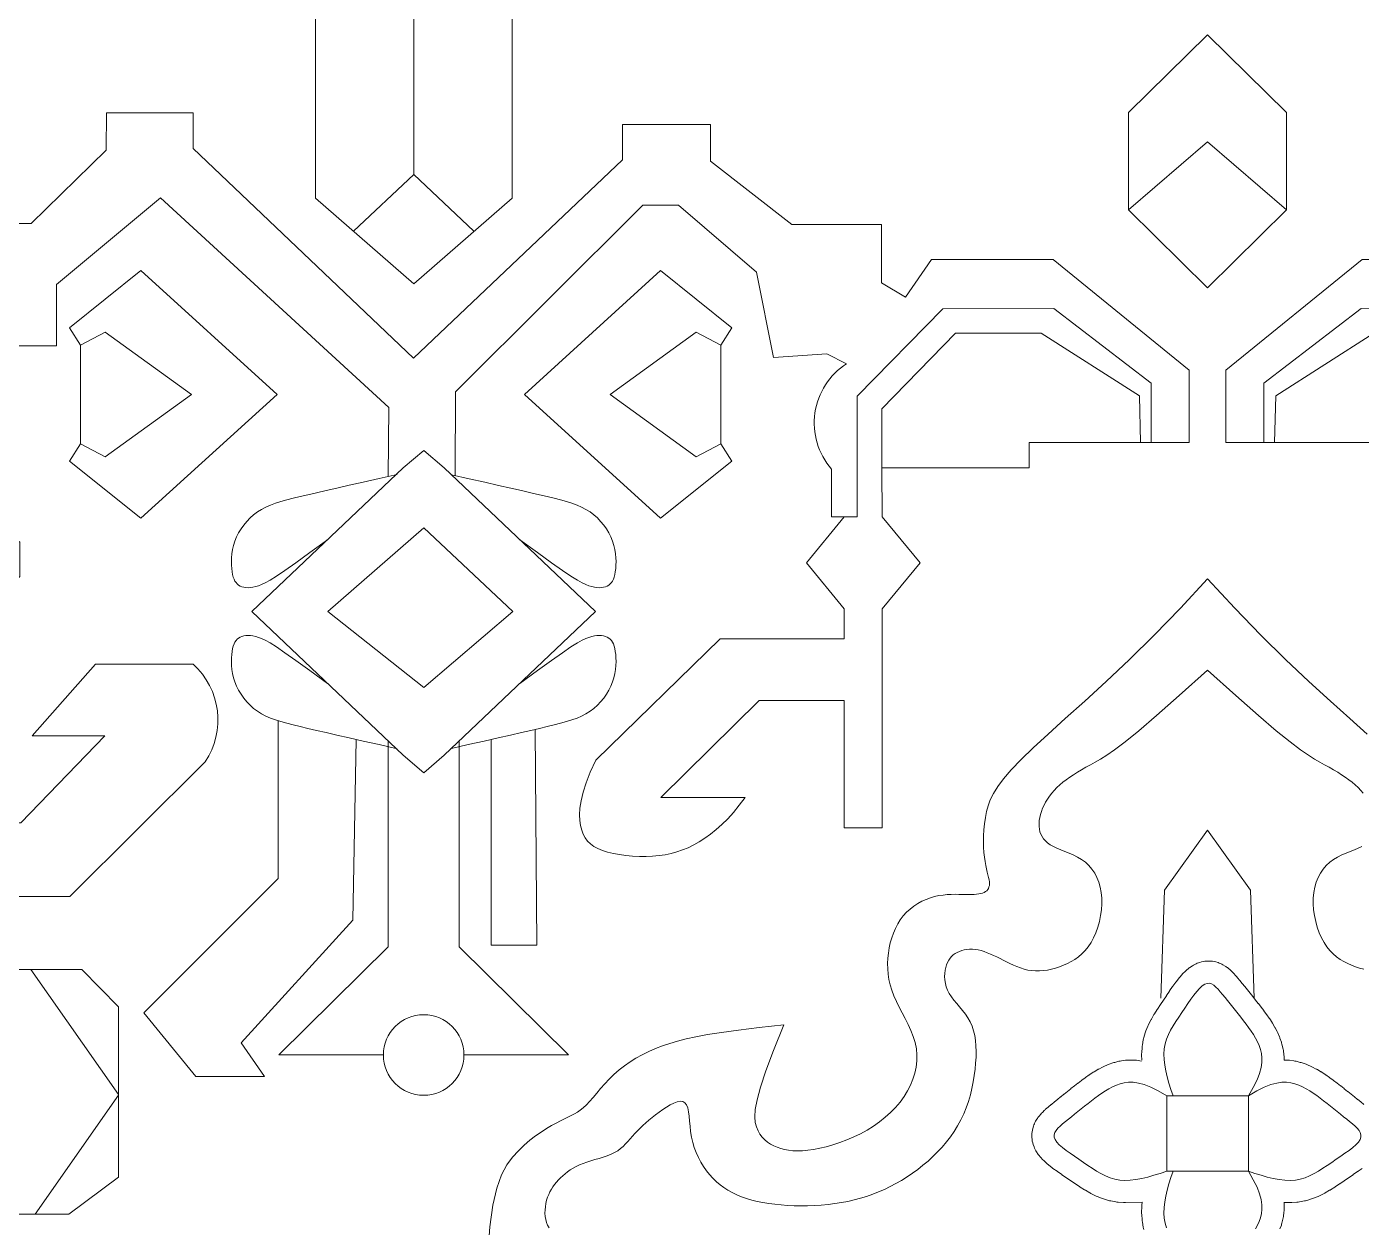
# Model space of a CAD drawing. Header units: inches. Extents: x -813 to 82, y -70 to 268.
# Drawn here: x -81.86 to -64.75, y 177.95 to 193.35 of the extents above; entities that cross this region are included whole.
import ezdxf

# ---------------------------------------------------------------- set-up
doc = ezdxf.new("R2010")
doc.units = ezdxf.units.IN
doc.header["$MEASUREMENT"] = 0
for name, color, linetype, lineweight, true_color in [('Blue', 7, 'Continuous', 0, 0x1081b2), ('Brown', 7, 'Continuous', 0, 0x653e10), ('Cream', 7, 'Continuous', 0, 0xbdbc8f), ('Grey', 7, 'Continuous', 0, 0x58676a), ('Layak Architect', 1, 'Continuous', 5, 0xff0000), ('Pink', 7, 'Continuous', 0, 0xf3b0d0), ('White', 7, 'Continuous', 0, 0xffffff)]:
    doc.layers.add(name, color=color, linetype=linetype, lineweight=lineweight, true_color=true_color)
doc.layers.add('Rugs', color=201, linetype='Continuous')

# ---------------------------------------------------------------- blocks, each defined once
blk = doc.blocks.new('C3')
at = {"layer": 'Blue'}
blk.add_line((-1147.89, 1892.95), (-1122.32, 1920.04), dxfattribs=at)
for points in [[(-749.45, 2284.47), (-749.45, 2285.52, -0.033999), (-749.36, 2286.87), (-749.11, 2288.8, -0.029168), (-748.89, 2289.94), (-748.43, 2291.75, -0.022088), (-748.18, 2292.6), (-747.57, 2294.34, -0.01868), (-747.3, 2295.03), (-746.56, 2296.72, -0.016254), (-746.28, 2297.31), (-745.43, 2298.96, -0.013719), (-745.17, 2299.44), (-744.22, 2301.05, -0.011177), (-743.98, 2301.43), (-742.96, 2303.01, -0.008694), (-742.76, 2303.3), (-741.67, 2304.87, -0.006296), (-741.52, 2305.07), (-740.38, 2306.62, -0.003989), (-740.28, 2306.75), (-739.1, 2308.3, -0.002077), (-739.05, 2308.36), (-737.85, 2309.91, -0.001492), (-737.81, 2309.96), (-736.6, 2311.5, -0.001257), (-736.57, 2311.54), (-735.36, 2313.06, -0.001042), (-735.33, 2313.1), (-734.13, 2314.6, -0.000839), (-734.11, 2314.63), (-732.92, 2316.1, -0.000642), (-732.9, 2316.12), (-731.74, 2317.55, -0.000442), (-731.73, 2317.57), (-730.61, 2318.95), (-729.52, 2320.29, -0.001024)], [(-700.74, 2319.57), (-699.41, 2317.75, -0.005772), (-699.28, 2317.56), (-697.94, 2315.61, -0.002846), (-697.87, 2315.52), (-696.51, 2313.5, -0.000323), (-696.51, 2313.49), (-695.15, 2311.48), (-693.81, 2309.5, -0.001791), (-693.77, 2309.45), (-692.46, 2307.48, -0.005914), (-692.33, 2307.28), (-691.08, 2305.32, -0.01027), (-690.87, 2304.96), (-689.73, 2302.99, -0.014823), (-689.45, 2302.47), (-688.44, 2300.46, -0.019434), (-688.12, 2299.75), (-687.27, 2297.68, -0.02381), (-686.96, 2296.79), (-686.32, 2294.65, -0.027493), (-686.06, 2293.58), (-685.65, 2291.36, -0.028895), (-685.5, 2290.21), (-685.35, 2287.88, -0.025128), (-685.33, 2286.87), (-685.41, 2284.44, -0.020501)], [(-749.41, 2284.5), (-750.46, 2284.51, 0.033999), (-751.81, 2284.42), (-753.74, 2284.17, 0.029168), (-754.88, 2283.95), (-756.69, 2283.49, 0.022088), (-757.54, 2283.24), (-759.28, 2282.63, 0.01868), (-759.97, 2282.35), (-761.66, 2281.62, 0.016254), (-762.25, 2281.34), (-763.9, 2280.49, 0.013719), (-764.38, 2280.22), (-765.99, 2279.28, 0.011177), (-766.37, 2279.04), (-767.96, 2278.01, 0.008694), (-768.24, 2277.82), (-769.81, 2276.73, 0.006296), (-770.01, 2276.58), (-771.56, 2275.43, 0.003989), (-771.69, 2275.34), (-773.24, 2274.16, 0.002077), (-773.3, 2274.11), (-774.85, 2272.91, 0.001492), (-774.9, 2272.87), (-776.44, 2271.66, 0.001257), (-776.48, 2271.63), (-778, 2270.42, 0.001042), (-778.04, 2270.39), (-779.54, 2269.19, 0.000839), (-779.57, 2269.17), (-781.04, 2267.98, 0.000642), (-781.06, 2267.96), (-782.49, 2266.8, 0.000442), (-782.51, 2266.79), (-783.89, 2265.66), (-785.23, 2264.58, 0.001024), (-785.26, 2264.55), (-786.52, 2263.52, 0.006385), (-786.71, 2263.35), (-787.86, 2262.36, 0.014467), (-788.29, 2261.97), (-789.29, 2261, 0.025543), (-789.98, 2260.25), (-790.79, 2259.28, 0.041072), (-791.74, 2257.94), (-792.31, 2256.97, 0.060896), (-793.28, 2254.75), (-793.58, 2253.76, 0.078182), (-793.99, 2250.68), (-793.97, 2249.65, 0.079892), (-793.39, 2246.52), (-793.01, 2245.44, 0.06296), (-791.88, 2243.2), (-791.11, 2242.06, 0.039078), (-790.14, 2240.83), (-789.02, 2239.63, 0.023897), (-788.34, 2238.96), (-786.93, 2237.71, 0.015107), (-786.47, 2237.32), (-784.82, 2236.03, 0.009586), (-784.51, 2235.8), (-782.69, 2234.47, 0.005772), (-782.5, 2234.34), (-780.55, 2232.99, 0.002846), (-780.46, 2232.93), (-778.44, 2231.57, 0.000323), (-778.43, 2231.56), (-776.42, 2230.21), (-774.45, 2228.87, 0.001791), (-774.39, 2228.83), (-772.42, 2227.52, 0.005914), (-772.22, 2227.39), (-770.26, 2226.14, 0.01027), (-769.91, 2225.93), (-767.93, 2224.78, 0.014823), (-767.41, 2224.5), (-765.4, 2223.49, 0.019434), (-764.69, 2223.17), (-762.63, 2222.33, 0.02381), (-761.73, 2222.02), (-759.59, 2221.37, 0.027493), (-758.53, 2221.12), (-756.3, 2220.71, 0.028895), (-755.15, 2220.56), (-752.82, 2220.41, 0.025128), (-751.82, 2220.39), (-749.38, 2220.47, 0.020501)], [(-685.41, 2284.41), (-685.11, 2284.47, -0.047666), (-685.11, 2284.47), (-684.42, 2284.5, -0.034462), (-684.42, 2284.5), (-682.33, 2284.51, -0.033999), (-680.97, 2284.42), (-679.05, 2284.17, -0.029168), (-677.9, 2283.95), (-676.09, 2283.49, -0.022088), (-675.25, 2283.24), (-673.51, 2282.63, -0.01868)], [(-673.19, 2221.37, -0.027493), (-674.26, 2221.12), (-676.49, 2220.71, -0.028895), (-677.63, 2220.56), (-679.96, 2220.41, -0.025128), (-680.97, 2220.39), (-683.41, 2220.47, -0.020501), (-684.22, 2220.53), (-685.58, 2220.69, -0.0164)], [(-749.01, 2220.36), (-749.34, 2218.03, 0.034462), (-749.44, 2216.66), (-749.45, 2214.56, 0.033999), (-749.36, 2213.2), (-749.11, 2211.28, 0.029168), (-748.89, 2210.14), (-748.43, 2208.33, 0.022088), (-748.18, 2207.48), (-747.57, 2205.74, 0.01868), (-747.3, 2205.05), (-746.56, 2203.35, 0.016254), (-746.28, 2202.77), (-745.43, 2201.12, 0.013719), (-745.17, 2200.64), (-744.22, 2199.03, 0.011177), (-743.98, 2198.65), (-742.96, 2197.06, 0.008694), (-742.76, 2196.78), (-741.67, 2195.21, 0.006296), (-741.52, 2195.01), (-740.38, 2193.46, 0.003989), (-740.28, 2193.33), (-739.1, 2191.78, 0.002077), (-739.05, 2191.72), (-737.85, 2190.17, 0.001492), (-737.81, 2190.12), (-736.6, 2188.58, 0.001257), (-736.57, 2188.54), (-735.36, 2187.01, 0.001042), (-735.33, 2186.98), (-734.13, 2185.48, 0.000839), (-734.11, 2185.45), (-732.92, 2183.98, 0.000642), (-732.9, 2183.96), (-731.74, 2182.53, 0.000442), (-731.73, 2182.51), (-730.61, 2181.13), (-729.52, 2179.79, 0.001024), (-729.49, 2179.76), (-728.46, 2178.5, 0.006385), (-728.29, 2178.31), (-727.3, 2177.16, 0.014467), (-726.91, 2176.73), (-725.94, 2175.73, 0.025543), (-725.19, 2175.04), (-724.23, 2174.23, 0.041072), (-722.89, 2173.28), (-721.92, 2172.71, 0.060896), (-719.69, 2171.74), (-718.7, 2171.44, 0.078182), (-715.62, 2171.03), (-714.59, 2171.05, 0.079892), (-711.47, 2171.62), (-710.38, 2172.01, 0.06296), (-708.14, 2173.14), (-707, 2173.91, 0.039078), (-705.78, 2174.88), (-704.57, 2176, 0.023897), (-703.9, 2176.68), (-702.65, 2178.09, 0.015107), (-702.26, 2178.55), (-700.97, 2180.2, 0.009586), (-700.74, 2180.51), (-699.41, 2182.33, 0.005772), (-699.28, 2182.52), (-697.94, 2184.47, 0.002846), (-697.87, 2184.56), (-696.51, 2186.58, 0.000323), (-696.51, 2186.59), (-695.15, 2188.6), (-693.81, 2190.57, 0.001791), (-693.77, 2190.63), (-692.46, 2192.6, 0.005914), (-692.33, 2192.8), (-691.08, 2194.76, 0.01027), (-690.87, 2195.11), (-689.73, 2197.09, 0.014823), (-689.45, 2197.61), (-688.44, 2199.62, 0.019434), (-688.12, 2200.33), (-687.27, 2202.39, 0.02381), (-686.96, 2203.29), (-686.32, 2205.42, 0.027493), (-686.06, 2206.49), (-685.65, 2208.72, 0.028895), (-685.5, 2209.86), (-685.35, 2212.2, 0.025128), (-685.33, 2213.2), (-685.59, 2220.69, 0.020501)]]:
    blk.add_lwpolyline(points, format="xyb", dxfattribs=at)
for points in [[(-1220.92, 1937.19), (-1137.3, 1937.19), (-1098.66, 1892.95)], [(-951.25, 1854.37), (-988.95, 1897.44), (-951.25, 1937.52), (-917.13, 1897.44), (-951.25, 1854.37)], [(-902.14, 1831.97), (-831.18, 1831.97), (-770.7, 1771.57), (-742.07, 1794.86), (-742.07, 1825.86), (-757.23, 1815.29), (-812.43, 1865.49), (-893.71, 1867.07)]]:
    blk.add_lwpolyline(points, dxfattribs=at)
at = {"layer": 'Brown'}
for points in [[(-924.85, 2250.04), (-913.41, 2262.74), (-904.47, 2272.93), (-897.66, 2280.95), (-892.64, 2287.14), (-889.07, 2291.84), (-886.59, 2295.41), (-884.87, 2298.19), (-883.55, 2300.52), (-882.34, 2302.68), (-881.17, 2304.75), (-880.04, 2306.71), (-878.93, 2308.58), (-877.83, 2310.34), (-876.72, 2312.01), (-875.6, 2313.59), (-874.46, 2315.08), (-873.27, 2316.47), (-872.06, 2317.77), (-870.8, 2318.98), (-869.52, 2320.1)], [(-845.53, 2319.38), (-844.8, 2317.81), (-844.08, 2316.08), (-843.35, 2314.24), (-842.58, 2312.34), (-841.74, 2310.42), (-840.79, 2308.52), (-839.71, 2306.69), (-838.46, 2304.98), (-837.01, 2303.42), (-835.38, 2302.03), (-833.57, 2300.81), (-831.6, 2299.77), (-829.49, 2298.93), (-827.23, 2298.28), (-824.85, 2297.83), (-822.36, 2297.59), (-819.77, 2297.57), (-817.12, 2297.76), (-814.45, 2298.14), (-811.81, 2298.69), (-809.24, 2299.42), (-806.77, 2300.29), (-804.45, 2301.31), (-802.32, 2302.46), (-800.42, 2303.72), (-798.73, 2305.09), (-797.23, 2306.55), (-795.92, 2308.09), (-794.76, 2309.7), (-793.75, 2311.37), (-792.86, 2313.1), (-792.08, 2314.86), (-791.4, 2316.64), (-790.81, 2318.45), (-790.32, 2320.27)], [(-896.08, 2321.81), (-903.07, 2314.05), (-910.98, 2305.29), (-919.85, 2295.63), (-929.74, 2285.17), (-940.7, 2274.02), (-952.77, 2262.28), (-965.99, 2250.06)], [(-662.2, 1926.26), (-674.46, 1927.16), (-684.23, 1928.55), (-691.88, 1930.35), (-697.77, 1932.49), (-702.29, 1934.87), (-705.78, 1937.41), (-708.62, 1940.03), (-711.12, 1942.65), (-713.35, 1945.25), (-715.34, 1947.8), (-717.09, 1950.27), (-718.62, 1952.64), (-719.96, 1954.89), (-721.12, 1957), (-722.12, 1958.95), (-722.98, 1960.71), (-723.75, 1962.32), (-724.48, 1963.8), (-725.22, 1965.2), (-726.02, 1966.55), (-726.94, 1967.87), (-728.02, 1969.21), (-729.32, 1970.6), (-730.87, 1972.06), (-732.63, 1973.62), (-734.57, 1975.27), (-736.62, 1977.03), (-738.74, 1978.91), (-740.88, 1980.9), (-742.98, 1983.02), (-745, 1985.29), (-746.9, 1987.69), (-748.67, 1990.24), (-750.31, 1992.92), (-751.85, 1995.73), (-753.27, 1998.67), (-754.59, 2001.74), (-755.82, 2004.92), (-756.96, 2008.22), (-758.01, 2011.67), (-759.01, 2015.47), (-759.97, 2019.88), (-760.94, 2025.12), (-761.92, 2031.45), (-762.96, 2039.11), (-764.06, 2048.34), (-765.28, 2059.39), (-753.83, 2054.78), (-744.58, 2051.34), (-737.24, 2048.92), (-731.54, 2047.38), (-727.19, 2046.57), (-723.9, 2046.35), (-721.4, 2046.59), (-719.39, 2047.12), (-717.65, 2047.83), (-716.1, 2048.7), (-714.74, 2049.7), (-713.55, 2050.83), (-712.52, 2052.08), (-711.62, 2053.44), (-710.86, 2054.89), (-710.21, 2056.44), (-709.65, 2058.06), (-709.21, 2059.78), (-708.88, 2061.6), (-708.67, 2063.55), (-708.59, 2065.63), (-708.65, 2067.86), (-708.87, 2070.25), (-709.24, 2072.82), (-709.77, 2075.58), (-710.47, 2078.49), (-711.33, 2081.52), (-712.35, 2084.62), (-713.53, 2087.75), (-714.86, 2090.87), (-716.34, 2093.95), (-717.98, 2096.94), (-719.76, 2099.8), (-721.69, 2102.52), (-723.74, 2105.09), (-725.91, 2107.48), (-728.19, 2109.7), (-730.56, 2111.71), (-733.02, 2113.51), (-735.56, 2115.09), (-738.17, 2116.43), (-740.83, 2117.52), (-743.54, 2118.36), (-746.28, 2118.94), (-749.04, 2119.25), (-751.81, 2119.28), (-754.58, 2119.04), (-757.34, 2118.5), (-760.07, 2117.68), (-762.78, 2116.62), (-765.46, 2115.4), (-768.11, 2114.06), (-770.73, 2112.69), (-773.32, 2111.33), (-775.88, 2110.05), (-778.4, 2108.93), (-780.88, 2107.99), (-783.34, 2107.26), (-785.76, 2106.72), (-788.16, 2106.35), (-790.53, 2106.15), (-792.89, 2106.11), (-795.23, 2106.21), (-797.56, 2106.46), (-799.88, 2106.83), (-802.17, 2107.32), (-804.41, 2107.95), (-806.59, 2108.71), (-808.69, 2109.61), (-810.7, 2110.65), (-812.59, 2111.83), (-814.35, 2113.15), (-815.95, 2114.61), (-817.41, 2116.2), (-818.72, 2117.9), (-819.88, 2119.68), (-820.89, 2121.53), (-821.74, 2123.42), (-822.45, 2125.35), (-823.01, 2127.27), (-823.43, 2129.19), (-823.72, 2131.08), (-823.9, 2132.94), (-824, 2134.74), (-824.03, 2136.49), (-824.02, 2138.16), (-823.99, 2139.75), (-823.95, 2141.24), (-823.94, 2142.63), (-823.95, 2143.91), (-823.99, 2145.09), (-824.08, 2146.17), (-824.2, 2147.15), (-824.37, 2148.04), (-824.6, 2148.84), (-824.89, 2149.54), (-825.25, 2150.16), (-825.67, 2150.69), (-826.16, 2151.13), (-826.72, 2151.47), (-827.36, 2151.72), (-828.06, 2151.88), (-828.84, 2151.94), (-829.69, 2151.89), (-830.62, 2151.76), (-831.65, 2151.54), (-832.78, 2151.26), (-834.05, 2150.94), (-835.46, 2150.6), (-837.04, 2150.26), (-838.8, 2149.94), (-840.76, 2149.67), (-842.92, 2149.45), (-845.28, 2149.31), (-847.77, 2149.26), (-850.38, 2149.29), (-853.07, 2149.44), (-855.79, 2149.7), (-858.52, 2150.09), (-861.22, 2150.62), (-863.88, 2151.33), (-866.58, 2152.31), (-869.44, 2153.72), (-872.56, 2155.67), (-876.06, 2158.3), (-880.06, 2161.75), (-884.65, 2166.15), (-889.96, 2171.62), (-896.08, 2178.27), (-903.07, 2186.03), (-910.98, 2194.79), (-919.85, 2204.45), (-929.74, 2214.91), (-940.7, 2226.06), (-952.77, 2237.8), (-965.99, 2250.02)], [(-924.85, 2250.04), (-913.41, 2237.33), (-904.47, 2227.15), (-897.66, 2219.13), (-892.64, 2212.94), (-889.07, 2208.23), (-886.59, 2204.66), (-884.87, 2201.89), (-883.55, 2199.56), (-882.34, 2197.39), (-881.17, 2195.33), (-880.04, 2193.36), (-878.93, 2191.5), (-877.83, 2189.73), (-876.72, 2188.06), (-875.6, 2186.49), (-874.46, 2185), (-873.27, 2183.61), (-872.06, 2182.31), (-870.8, 2181.1), (-869.52, 2179.98), (-868.21, 2178.96), (-866.88, 2178.03), (-865.52, 2177.2), (-864.14, 2176.47), (-862.75, 2175.83), (-861.35, 2175.3), (-859.95, 2174.87), (-858.57, 2174.54), (-857.2, 2174.33), (-855.87, 2174.23), (-854.58, 2174.25), (-853.34, 2174.38), (-852.17, 2174.64), (-851.05, 2175.03), (-849.99, 2175.57), (-848.99, 2176.25), (-848.04, 2177.1), (-847.15, 2178.11), (-846.31, 2179.31), (-845.53, 2180.69), (-844.8, 2182.27), (-844.08, 2184), (-843.35, 2185.83), (-842.58, 2187.74), (-841.74, 2189.66), (-840.79, 2191.56), (-839.71, 2193.39), (-838.46, 2195.1), (-837.01, 2196.66), (-835.38, 2198.05), (-833.57, 2199.27), (-831.6, 2200.3), (-829.49, 2201.15), (-827.23, 2201.8), (-824.85, 2202.25), (-822.36, 2202.48), (-819.77, 2202.51), (-817.12, 2202.32), (-814.45, 2201.94), (-811.81, 2201.38), (-809.24, 2200.66), (-806.77, 2199.78), (-804.45, 2198.76), (-802.32, 2197.62), (-800.42, 2196.35), (-798.73, 2194.99), (-797.23, 2193.53), (-795.92, 2191.99), (-794.76, 2190.38), (-793.75, 2188.7), (-792.86, 2186.98), (-792.08, 2185.22), (-791.4, 2183.43), (-790.81, 2181.63), (-790.32, 2179.81), (-789.94, 2177.99), (-789.69, 2176.18), (-789.55, 2174.38), (-789.55, 2172.61), (-789.69, 2170.87), (-789.96, 2169.17), (-790.37, 2167.5), (-790.88, 2165.88), (-791.48, 2164.28), (-792.14, 2162.71), (-792.86, 2161.17), (-793.6, 2159.66), (-794.36, 2158.16), (-795.11, 2156.68), (-795.83, 2155.22), (-796.52, 2153.78), (-797.17, 2152.36), (-797.75, 2150.95), (-798.26, 2149.57), (-798.68, 2148.21), (-799, 2146.86), (-799.21, 2145.55), (-799.31, 2144.25), (-799.31, 2143), (-799.2, 2141.78), (-799.01, 2140.61), (-798.72, 2139.49), (-798.34, 2138.43), (-797.88, 2137.44), (-797.35, 2136.52), (-796.73, 2135.67), (-796.02, 2134.9), (-795.23, 2134.21), (-794.35, 2133.59), (-793.37, 2133.06), (-792.29, 2132.62), (-791.11, 2132.26), (-789.83, 2131.99), (-788.45, 2131.82), (-787.01, 2131.78), (-785.52, 2131.87), (-783.98, 2132.1), (-782.43, 2132.5), (-780.88, 2133.09), (-779.35, 2133.86), (-777.85, 2134.83), (-776.36, 2135.97), (-774.86, 2137.21), (-773.34, 2138.51), (-771.78, 2139.82), (-770.15, 2141.09), (-768.45, 2142.26), (-766.64, 2143.3), (-764.71, 2144.15), (-762.67, 2144.82), (-760.51, 2145.32), (-758.24, 2145.67), (-755.86, 2145.87), (-753.38, 2145.94), (-750.8, 2145.89), (-748.12, 2145.73), (-745.35, 2145.48), (-742.51, 2145.12), (-739.62, 2144.64), (-736.7, 2144.05), (-733.78, 2143.34), (-730.89, 2142.49), (-728.03, 2141.5), (-725.24, 2140.36), (-722.54, 2139.07), (-719.92, 2137.63), (-717.39, 2136.05), (-714.95, 2134.35), (-712.6, 2132.54), (-710.33, 2130.61), (-708.15, 2128.59), (-706.05, 2126.48), (-704.03, 2124.29), (-702.1, 2122.03), (-700.27, 2119.71), (-698.52, 2117.32), (-696.87, 2114.88), (-695.31, 2112.39), (-693.85, 2109.86), (-692.5, 2107.3), (-691.25, 2104.7), (-690.1, 2102.07), (-689.05, 2099.4), (-688.11, 2096.69), (-687.26, 2093.93), (-686.51, 2091.13), (-685.86, 2088.26), (-685.31, 2085.34), (-684.85, 2082.36), (-684.48, 2079.33), (-684.2, 2076.27), (-684.01, 2073.2), (-683.91, 2070.13), (-683.88, 2067.08), (-683.94, 2064.07), (-684.07, 2061.11), (-684.27, 2058.22), (-684.55, 2055.41), (-684.91, 2052.68), (-685.35, 2050.03), (-685.87, 2047.48), (-686.48, 2045.02), (-687.17, 2042.66), (-687.96, 2040.41), (-688.83, 2038.27), (-689.8, 2036.24), (-690.87, 2034.3), (-692.05, 2032.47), (-693.34, 2030.73), (-694.74, 2029.08), (-696.26, 2027.52), (-697.9, 2026.03), (-699.67, 2024.63), (-701.55, 2023.32), (-703.55, 2022.1), (-705.64, 2021), (-707.83, 2020.02), (-710.09, 2019.17), (-712.43, 2018.46), (-714.82, 2017.91), (-717.27, 2017.52), (-719.69, 2017.24), (-722.04, 2017.02), (-724.25, 2016.81), (-726.24, 2016.55), (-727.96, 2016.18), (-729.33, 2015.67), (-730.29, 2014.94), (-730.81, 2013.97), (-730.9, 2012.78), (-730.64, 2011.4), (-730.08, 2009.89), (-729.28, 2008.29), (-728.3, 2006.62), (-727.2, 2004.94), (-726.03, 2003.29), (-724.84, 2001.7), (-723.66, 2000.18), (-722.46, 1998.72), (-721.27, 1997.33), (-720.07, 1996.01), (-718.86, 1994.75), (-717.65, 1993.56), (-716.44, 1992.43), (-715.23, 1991.36), (-714.03, 1990.33), (-712.86, 1989.3), (-711.72, 1988.25), (-710.63, 1987.16), (-709.61, 1985.98), (-708.67, 1984.69), (-707.82, 1983.27), (-707.06, 1981.7), (-706.4, 1980), (-705.79, 1978.2), (-705.22, 1976.35), (-704.68, 1974.48), (-704.14, 1972.63), (-703.58, 1970.82), (-702.98, 1969.11), (-702.32, 1967.5), (-701.6, 1966.02), (-700.84, 1964.64), (-700.02, 1963.35), (-699.18, 1962.15), (-698.29, 1961.03), (-697.38, 1959.98), (-696.45, 1958.99), (-695.5, 1958.05), (-694.53, 1957.16), (-693.52, 1956.34), (-692.48, 1955.57), (-691.38, 1954.86), (-690.23, 1954.22), (-689.02, 1953.65), (-687.73, 1953.15), (-686.36, 1952.73), (-684.94, 1952.4), (-683.48, 1952.15), (-682.01, 1952.01), (-680.54, 1951.98), (-679.09, 1952.08), (-677.7, 1952.31), (-676.37, 1952.67), (-675.13, 1953.19), (-673.98, 1953.87)]]:
    blk.add_lwpolyline(points, dxfattribs=at)
at = {"layer": 'Cream'}
for points in [[(-1048.92, 1981.26), (-1076.92, 2020), (-1071.05, 2031.15), (-1048.92, 2031.15)], [(-1048.92, 1981.26), (-1020.91, 2020), (-1026.78, 2031.15), (-1048.92, 2031.15)], [(-1048.92, 1792.93), (-1076.92, 1754.18), (-1071.05, 1743.03), (-1048.92, 1743.03)], [(-1048.92, 1792.93), (-1020.91, 1754.18), (-1026.78, 1743.03), (-1048.92, 1743.03)]]:
    blk.add_lwpolyline(points, dxfattribs=at)
at = {"layer": 'Grey'}
for points in [[(-1210.71, 2250.03), (-1175.71, 2285.6), (-1131.99, 2285.6), (-1096.84, 2250.04)], [(-1131.99, 2285.6), (-1162.59, 2250.03)], [(-1210.71, 2250.05), (-1175.71, 2214.48), (-1131.99, 2214.48), (-1096.84, 2250.04)], [(-1131.99, 2214.48), (-1162.59, 2250.04)], [(-993.91, 2103.72), (-973.21, 2120.73)], [(-952.51, 2103.72), (-973.21, 2120.73)], [(-993.91, 2086.65), (-973.21, 2069.63)], [(-952.51, 2086.65), (-973.21, 2069.63)], [(-893.05, 1913.45), (-893.05, 1913.45), (-800.47, 1913.45), (-751.8, 1962.63), (-751.76, 1915.56)], [(-1147.89, 1892.95), (-1220.92, 1892.95)], [(-893.05, 1881.44), (-893.05, 1881.44), (-800.47, 1881.44), (-751.8, 1832.25), (-751.76, 1879.33)], [(-790.2, 1671.41), (-790.2, 1621.94), (-773.41, 1605.07), (-691.18, 1605.07), (-680.15, 1621.58), (-680.15, 1737.8), (-696.73, 1760.08), (-773.42, 1760.08), (-790.2, 1743.6), (-790.2, 1699.44)]]:
    blk.add_lwpolyline(points, dxfattribs=at)
at = {"layer": 'Layak Architect'}
for points in [[(-1027.35, 2275.39), (-1054.03, 2275.39), (-1087.63, 2319.13), (-1087.4, 2369.15), (-1048.21, 2407.68), (-993.91, 2407.68), (-993.91, 2419.18), (-1015.35, 2419.18)], [(-1099.12, 2396.72), (-1092.7, 2385.85), (-1109.65, 2374.27), (-1109.65, 2319.55), (-1059.9, 2258.23), (-1027.35, 2258.23), (-1027.35, 2330.31), (-1015.85, 2330.31), (-1015.85, 2396.59), (-1042.4, 2396.59), (-1076.45, 2363.49), (-1076.45, 2324.91), (-1048.36, 2280.7), (-1027.35, 2280.19)], [(-733.33, 2268.39), (-735.56, 2272.21), (-737.23, 2275.57), (-738.39, 2278.53), (-739.11, 2281.14), (-739.44, 2283.47), (-739.45, 2285.56), (-739.2, 2287.49), (-738.74, 2289.29), (-738.13, 2291.04), (-737.39, 2292.73), (-736.54, 2294.37), (-735.6, 2295.99), (-734.57, 2297.57), (-733.47, 2299.13), (-732.33, 2300.68), (-731.15, 2302.23), (-729.95, 2303.78), (-728.74, 2305.32), (-727.53, 2306.85), (-726.32, 2308.35), (-725.14, 2309.82), (-723.97, 2311.26), (-722.85, 2312.64), (-721.77, 2313.97), (-720.73, 2315.23), (-719.74, 2316.38), (-718.77, 2317.37), (-717.8, 2318.18), (-716.83, 2318.76), (-715.84, 2319.05), (-714.81, 2319.03), (-713.73, 2318.64), (-712.58, 2317.87), (-711.38, 2316.75), (-710.13, 2315.34), (-708.83, 2313.7), (-707.51, 2311.87), (-706.16, 2309.93), (-704.8, 2307.91), (-703.44, 2305.88), (-702.09, 2303.89), (-700.77, 2301.92), (-699.53, 2299.96), (-698.38, 2297.98), (-697.37, 2295.97), (-696.53, 2293.91), (-695.89, 2291.77), (-695.48, 2289.55), (-695.33, 2287.21), (-695.41, 2284.78), (-695.7, 2282.24), (-696.18, 2279.62), (-696.83, 2276.92), (-697.6, 2274.14), (-698.49, 2271.3), (-699.45, 2268.39)], [(-852.96, 2250.04), (-825.85, 2269.4), (-777.24, 2271.02)], [(-733.33, 2268.39), (-737.15, 2270.62), (-740.51, 2272.29), (-743.47, 2273.45), (-746.08, 2274.17), (-748.41, 2274.5), (-750.5, 2274.51), (-752.43, 2274.25), (-754.24, 2273.8), (-755.98, 2273.19), (-757.67, 2272.45), (-759.32, 2271.6), (-760.93, 2270.65), (-762.51, 2269.63), (-764.07, 2268.53), (-765.63, 2267.39), (-767.17, 2266.21), (-768.72, 2265.01), (-770.26, 2263.8), (-771.79, 2262.59), (-773.29, 2261.38), (-774.76, 2260.19), (-776.2, 2259.03), (-777.58, 2257.91), (-778.91, 2256.82), (-780.17, 2255.79), (-781.32, 2254.8), (-782.32, 2253.82), (-783.12, 2252.86), (-783.7, 2251.89), (-783.99, 2250.9), (-783.97, 2249.87), (-783.59, 2248.79), (-782.82, 2247.64), (-781.7, 2246.44), (-780.29, 2245.18), (-778.64, 2243.89), (-776.82, 2242.57), (-774.87, 2241.22), (-772.85, 2239.86), (-770.83, 2238.5), (-768.83, 2237.15), (-766.86, 2235.83), (-764.9, 2234.58), (-762.92, 2233.44), (-760.91, 2232.43), (-758.85, 2231.59), (-756.72, 2230.95), (-754.49, 2230.54), (-752.16, 2230.38), (-749.72, 2230.47), (-747.19, 2230.76), (-744.56, 2231.24), (-741.86, 2231.88), (-739.08, 2232.66), (-736.24, 2233.54), (-733.33, 2234.51)], [(-699.45, 2268.39), (-695.63, 2270.62), (-692.28, 2272.29), (-689.32, 2273.45), (-686.7, 2274.17), (-684.38, 2274.5), (-682.28, 2274.51), (-680.36, 2274.25), (-678.55, 2273.8), (-676.81, 2273.19), (-675.12, 2272.45), (-673.47, 2271.6)], [(-673.94, 2231.59), (-676.07, 2230.95), (-678.3, 2230.54), (-680.63, 2230.38), (-683.07, 2230.47), (-685.6, 2230.76), (-688.22, 2231.24), (-690.93, 2231.88), (-693.7, 2232.66), (-696.55, 2233.54), (-699.45, 2234.51)], [(-852.96, 2250.04), (-825.85, 2230.68), (-777.24, 2229.05)], [(-1099.12, 2103.36), (-1092.7, 2114.22), (-1109.65, 2125.81), (-1109.65, 2180.53), (-1059.9, 2241.84), (-1027.35, 2241.84), (-1027.35, 2169.77), (-1015.85, 2169.77), (-1015.85, 2103.48), (-1042.4, 2103.48), (-1076.45, 2136.59), (-1076.45, 2175.17), (-1048.36, 2219.38), (-1027.35, 2219.88)], [(-733.33, 2231.69), (-735.56, 2227.87), (-737.23, 2224.51), (-738.39, 2221.55), (-739.11, 2218.94), (-739.44, 2216.61), (-739.45, 2214.51), (-739.2, 2212.59), (-738.74, 2210.78), (-738.13, 2209.04), (-737.39, 2207.35), (-736.54, 2205.7), (-735.6, 2204.09), (-734.57, 2202.51), (-733.47, 2200.94), (-732.33, 2199.39), (-731.15, 2197.85), (-729.95, 2196.3), (-728.74, 2194.76), (-727.53, 2193.23), (-726.32, 2191.73), (-725.14, 2190.25), (-723.97, 2188.82), (-722.85, 2187.44), (-721.77, 2186.11), (-720.73, 2184.85), (-719.74, 2183.7), (-718.77, 2182.7), (-717.8, 2181.89), (-716.83, 2181.32), (-715.84, 2181.03), (-714.81, 2181.05), (-713.73, 2181.43), (-712.58, 2182.2), (-711.38, 2183.32), (-710.13, 2184.73), (-708.83, 2186.38), (-707.51, 2188.2), (-706.16, 2190.15), (-704.8, 2192.17), (-703.44, 2194.19), (-702.09, 2196.19), (-700.77, 2198.16), (-699.53, 2200.12), (-698.38, 2202.1), (-697.37, 2204.11), (-696.53, 2206.17), (-695.89, 2208.3), (-695.48, 2210.53), (-695.33, 2212.86), (-695.41, 2215.3), (-695.7, 2217.83), (-696.18, 2220.46), (-696.83, 2223.16), (-697.6, 2225.94), (-698.49, 2228.78), (-699.45, 2231.69)], [(-1027.35, 2224.68), (-1054.03, 2224.68), (-1087.63, 2180.95), (-1087.4, 2130.93), (-1048.21, 2092.39), (-993.91, 2092.39), (-993.91, 2080.9), (-1015.35, 2080.9)], [(-1099.12, 2103.36), (-1125.44, 2103.36), (-1125.44, 2062.98), (-1153.88, 2026.4), (-1170.32, 2026.4), (-1170.32, 1986.93), (-1154.51, 1986.93), (-1065.26, 1892.79), (-1159.65, 1793.75), (-1175.61, 1793.75), (-1175.61, 1754.79), (-1158.88, 1754.64), (-1125.88, 1720.88), (-1125.88, 1678.08)], [(-1015.85, 2103.48), (-993.91, 2103.72)], [(-911.23, 2086.65), (-853.94, 2086.65), (-853.94, 2103.72), (-952.51, 2103.72)], [(-1062.75, 2087.69), (-1067.13, 2078.71), (-1065.5, 2054.82), (-1103.98, 2047.18), (-1134.1, 2012.1), (-1134.1, 1995.99), (-1050.12, 1911.72), (-1012.45, 1911.53)], [(-952.51, 2086.65), (-938.91, 2086.65)], [(-938.91, 2086.65), (-938.91, 2030.78), (-884.35, 1974.86), (-878.98, 1972.36), (-874.19, 1970.46), (-869.92, 1969.1), (-866.15, 1968.2), (-862.81, 1967.71), (-859.85, 1967.57), (-857.24, 1967.7), (-854.93, 1968.04), (-852.86, 1968.56), (-851.02, 1969.23), (-849.39, 1970.1), (-847.95, 1971.17), (-846.69, 1972.46), (-845.59, 1973.99), (-844.63, 1975.77), (-843.79, 1977.83), (-843.06, 1980.17), (-842.44, 1982.75), (-841.93, 1985.51), (-841.54, 1988.42), (-841.26, 1991.42), (-841.12, 1994.45), (-841.1, 1997.47), (-841.21, 2000.43), (-841.46, 2003.29), (-841.86, 2006.05), (-842.4, 2008.72), (-843.11, 2011.33), (-843.97, 2013.89), (-845.01, 2016.41), (-846.24, 2018.92), (-847.65, 2021.42), (-849.25, 2023.94), (-851.07, 2026.47), (-853.13, 2029.01), (-855.44, 2031.58), (-858.02, 2034.17), (-860.89, 2036.78), (-864.07, 2039.41), (-867.59, 2042.07)], [(-911.23, 2086.65), (-911.23, 2048.3), (-867.59, 2004.11), (-867.59, 2042.07)], [(-1048.92, 1942.73), (-1104.63, 2003.94), (-1078.85, 2036.05), (-1071.05, 2031.15)], [(-1048.92, 1942.73), (-993.2, 2003.94), (-1018.98, 2036.05), (-1026.78, 2031.15)], [(-1015.88, 1906.66), (-951.25, 1974.79)], [(-886.61, 1906.66), (-951.25, 1974.79)], [(-893.71, 1927.82), (-801.13, 1927.82), (-801.13, 1948.27), (-898.23, 1947.61)], [(-1023.73, 1897.44), (-1015.88, 1906.66)], [(-878.76, 1897.44), (-886.61, 1906.66)], [(-1023.73, 1897.44), (-1015.88, 1888.22)], [(-878.76, 1897.44), (-886.61, 1888.22)], [(-1015.88, 1888.22), (-951.25, 1820.1)], [(-886.61, 1888.22), (-951.25, 1820.1)], [(-895.4, 1753.92), (-856.17, 1716.27), (-856.17, 1697.78), (-949.96, 1697.78), (-967.02, 1715.75), (-982.44, 1715.75), (-994.43, 1699.56), (-1016.11, 1699.56), (-1016.11, 1710.4), (-1054.42, 1710.4), (-1060.13, 1699.24), (-1070.77, 1699.24), (-1070.77, 1732.29), (-1098.43, 1732.29), (-1137.44, 1779.05), (-1043.08, 1881.76), (-1012.03, 1881.46)], [(-1048.92, 1831.45), (-1104.63, 1770.25), (-1078.85, 1738.13), (-1071.05, 1743.03)], [(-1048.92, 1831.45), (-993.2, 1770.25), (-1018.98, 1738.13), (-1026.78, 1743.03)], [(-790.2, 1699.44), (-823.08, 1699.44), (-823.08, 1738.19), (-883.6, 1799.1)], [(-927.61, 1793.66), (-927.61, 1749.76), (-895.4, 1721.37), (-895.4, 1753.92)], [(-790.2, 1720.77), (-733.9, 1760.1)], [(-680.15, 1722.66), (-733.73, 1760.1)]]:
    blk.add_lwpolyline(points, dxfattribs=at)
blk.add_lwpolyline([(-733.33, 2268.39), (-699.45, 2268.39), (-699.45, 2231.69), (-733.33, 2231.69)], close=True, dxfattribs=at)
blk.add_circle((-751.75, 1897.44), 18.11, dxfattribs=at)
for centre, radius, start, end in [((-1036.12, 2104.74), 31.62, 212.63205, 311.05456), ((-902.47, 1771.06), 33.8, 56.05016, 138.0443)]:
    blk.add_arc(centre, radius, start, end, dxfattribs=at)
at = {"layer": 'Pink'}
blk.add_line((-1147.89, 1892.95), (-1122.32, 1865.86), dxfattribs=at)
blk.add_lwpolyline([(-1220.92, 1848.72), (-1137.3, 1848.72), (-1098.66, 1892.95)], dxfattribs=at)
at = {"layer": 'White'}
for points in [[(-983.56, 1940.72), (-977.78, 1948.61), (-973.23, 1954.92), (-969.76, 1959.87), (-967.19, 1963.67), (-965.37, 1966.55), (-964.15, 1968.71), (-963.36, 1970.37), (-962.84, 1971.75), (-962.47, 1973.03), (-962.2, 1974.24), (-962.04, 1975.39), (-961.99, 1976.46), (-962.03, 1977.46), (-962.17, 1978.38), (-962.41, 1979.23), (-962.73, 1980.01), (-963.14, 1980.7), (-963.65, 1981.32), (-964.26, 1981.87), (-964.98, 1982.35), (-965.82, 1982.76), (-966.79, 1983.11), (-967.89, 1983.4), (-969.15, 1983.63), (-970.55, 1983.81), (-972.08, 1983.93), (-973.73, 1983.96), (-975.46, 1983.89), (-977.27, 1983.72), (-979.13, 1983.42), (-981.02, 1982.98), (-982.91, 1982.38), (-984.8, 1981.62), (-986.65, 1980.7), (-988.45, 1979.62), (-990.18, 1978.4), (-991.83, 1977.04), (-993.38, 1975.56), (-994.81, 1973.96), (-996.1, 1972.25), (-997.23, 1970.43), (-998.24, 1968.49), (-999.14, 1966.4), (-999.97, 1964.14), (-1000.74, 1961.69), (-1001.48, 1959.03), (-1002.23, 1956.13), (-1003, 1952.97), (-1003.81, 1949.52), (-1004.71, 1945.7), (-1005.69, 1941.42), (-1006.8, 1936.58), (-1008.04, 1931.1), (-1009.45, 1924.88), (-1011.03, 1917.84), (-1012.83, 1909.88)], [(-918.93, 1940.72), (-924.71, 1948.61), (-929.26, 1954.92), (-932.74, 1959.87), (-935.31, 1963.67), (-937.12, 1966.55), (-938.34, 1968.71), (-939.13, 1970.37), (-939.65, 1971.75), (-940.03, 1973.03), (-940.29, 1974.24), (-940.45, 1975.39), (-940.51, 1976.46), (-940.46, 1977.46), (-940.32, 1978.38), (-940.09, 1979.23), (-939.76, 1980.01), (-939.35, 1980.7), (-938.84, 1981.32), (-938.24, 1981.87), (-937.52, 1982.35), (-936.68, 1982.76), (-935.71, 1983.11), (-934.6, 1983.4), (-933.35, 1983.63), (-931.95, 1983.81), (-930.41, 1983.93), (-928.77, 1983.96), (-927.03, 1983.89), (-925.22, 1983.72), (-923.36, 1983.42), (-921.48, 1982.98), (-919.58, 1982.38), (-917.7, 1981.62), (-915.85, 1980.7), (-914.05, 1979.62), (-912.31, 1978.4), (-910.66, 1977.04), (-909.11, 1975.56), (-907.69, 1973.96), (-906.4, 1972.25), (-905.26, 1970.43), (-904.25, 1968.49), (-903.35, 1966.4), (-902.53, 1964.14), (-901.75, 1961.69), (-901.01, 1959.03), (-900.27, 1956.13), (-899.5, 1952.97), (-898.68, 1949.52), (-897.79, 1945.69), (-896.79, 1941.39), (-895.68, 1936.52), (-894.42, 1930.97), (-893, 1924.66), (-891.38, 1917.49), (-889.55, 1909.36)], [(-983.56, 1854.16), (-977.78, 1846.27), (-973.23, 1839.96), (-969.76, 1835.02), (-967.19, 1831.21), (-965.37, 1828.34), (-964.15, 1826.18), (-963.36, 1824.52), (-962.84, 1823.13), (-962.47, 1821.85), (-962.2, 1820.64), (-962.04, 1819.5), (-961.99, 1818.43), (-962.03, 1817.43), (-962.17, 1816.5), (-962.41, 1815.65), (-962.73, 1814.88), (-963.14, 1814.18), (-963.65, 1813.56), (-964.26, 1813.02), (-964.98, 1812.54), (-965.82, 1812.13), (-966.79, 1811.78), (-967.89, 1811.49), (-969.15, 1811.25), (-970.55, 1811.07), (-972.08, 1810.96), (-973.73, 1810.93), (-975.46, 1810.99), (-977.27, 1811.17), (-979.13, 1811.47), (-981.02, 1811.91), (-982.91, 1812.5), (-984.8, 1813.27), (-986.65, 1814.19), (-988.45, 1815.27), (-990.18, 1816.49), (-991.83, 1817.84), (-993.38, 1819.32), (-994.81, 1820.93), (-996.1, 1822.64), (-997.23, 1824.46), (-998.24, 1826.4), (-999.14, 1828.49), (-999.97, 1830.75), (-1000.74, 1833.2), (-1001.48, 1835.86), (-1002.23, 1838.76), (-1003, 1841.92), (-1003.81, 1845.37), (-1004.71, 1849.19), (-1005.7, 1853.5), (-1006.81, 1858.37), (-1008.07, 1863.91), (-1009.49, 1870.22), (-1011.11, 1877.39), (-1012.94, 1885.53)], [(-918.93, 1854.16), (-924.71, 1846.27), (-929.26, 1839.96), (-932.74, 1835.02), (-935.31, 1831.21), (-937.12, 1828.34), (-938.34, 1826.18), (-939.13, 1824.52), (-939.65, 1823.13), (-940.03, 1821.85), (-940.29, 1820.64), (-940.45, 1819.5), (-940.51, 1818.43), (-940.46, 1817.43), (-940.32, 1816.5), (-940.09, 1815.65), (-939.76, 1814.88), (-939.35, 1814.18), (-938.84, 1813.56), (-938.24, 1813.02), (-937.52, 1812.54), (-936.68, 1812.13), (-935.71, 1811.78), (-934.6, 1811.49), (-933.35, 1811.25), (-931.95, 1811.07), (-930.41, 1810.96), (-928.77, 1810.93), (-927.03, 1810.99), (-925.22, 1811.17), (-923.36, 1811.47), (-921.48, 1811.91), (-919.58, 1812.5), (-917.7, 1813.27), (-915.85, 1814.19), (-914.05, 1815.27), (-912.31, 1816.49), (-910.66, 1817.84), (-909.11, 1819.32), (-907.69, 1820.93), (-906.4, 1822.64), (-905.26, 1824.46), (-904.25, 1826.4), (-903.35, 1828.49), (-902.53, 1830.75), (-901.75, 1833.2), (-901.01, 1835.86), (-900.27, 1838.76), (-899.5, 1841.92), (-898.68, 1845.37), (-897.79, 1849.19), (-896.79, 1853.5), (-895.68, 1858.37), (-894.42, 1863.91), (-893, 1870.22), (-891.38, 1877.39), (-889.55, 1885.53)]]:
    blk.add_lwpolyline(points, dxfattribs=at)

msp = doc.modelspace()

# ---------------------------------------------------------------- block references
at = {"layer": 'Rugs', "xscale": 0.0285, "yscale": 0.0285, "zscale": 0.0285, "rotation": 270}
msp.add_blockref('C3', (-130.84923, 158.73611), dxfattribs=at)

doc.saveas('drawing.dxf')
